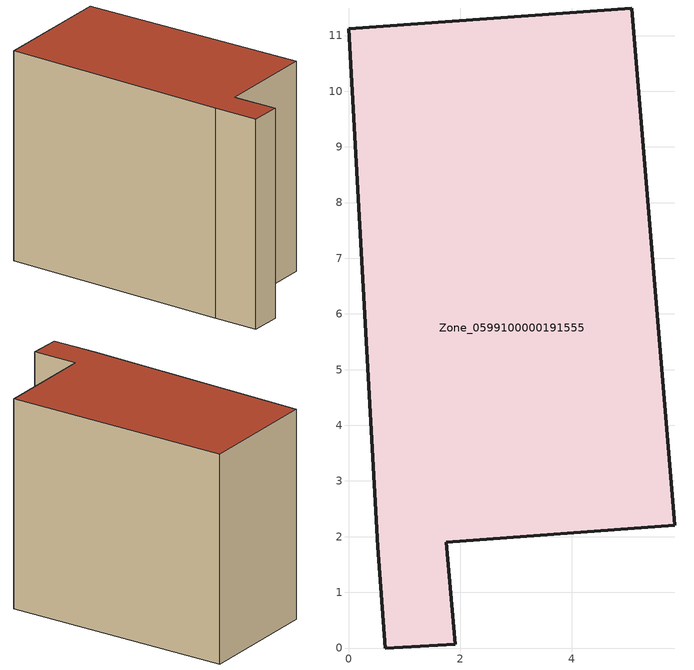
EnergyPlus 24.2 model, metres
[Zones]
Zone_0599100000191555
 floor ground (C_G): 0.52,1.81 0,11.12 5.08,11.49 5.85,2.2 1.75,1.9 1.91,0.07 0.65,0 z0
 wall outside (C_F): 1.91,0.07 1.75,1.9 5.85,2.2 5.08,11.49 0,11.12 0.52,1.81 0.65,0 1.91,0.07 z0:8.63
 roof outside (C_R): 5.85,2.2 5.08,11.49 0,11.12 0.52,1.81 0.65,0 1.91,0.07 1.75,1.9 z8.63
[BUILDING]
Pand.0599100000191555: North Axis=0; Terrain=City; Loads Convergence Tolerance Value=0.04; Temperature Convergence Tolerance Value=0.4; Solar Distribution=FullExterior; Maximum Number of Warmup Days=25; Minimum Number of Warmup Days=1
[Site:Location]
Rotterdam.The.Hague.AP_ZH_NLD Design_Conditions: Latitude=51.96; Longitude=4.45; Time Zone=1; Elevation=-4.5
[SITE:GROUNDTEMPERATURE:BUILDINGSURFACE]
18, 18, 18, 18, 18, 18, 18, 18, 18, 18, 18, 18
[MATERIAL] Thermal Absorptance=0.9; Solar Absorptance=0.7; Visible Absorptance=0.7
Name | Roughness | Thickness | Conductivity | Density | Specific Heat
G.TI.1975-1991 | MediumSmooth | 0.15 | 0.288461 | 540 | 1210
F.TI.1975-1991 | Rough | 0.3 | 0.230769 | 1920 | 840
R.TI.1975-1991 | MediumRough | 0.2 | 0.153846 | 1500 | 1000
[CONSTRUCTION]
C_G: G.TI.1975-1991
C_F: F.TI.1975-1991
C_R: R.TI.1975-1991
[ZONE]
Zone_0599100000191555: Type=1; Multiplier=1; Ceiling Height=Autocalculate; Volume=Autocalculate; Floor Area=autocalculate; Part of Total Floor Area=Yes
[ZONEINFILTRATION:DESIGNFLOWRATE]
Infil_Zone_0599100000191555: Zone or ZoneList or Space or SpaceList=Zone_0599100000191555; Schedule=AlwaysOn; Design Flow Rate Calculation Method=Flow/Area; Flow Rate per Floor Area=0.003; Constant Term Coefficient=1; Temperature Term Coefficient=0; Velocity Term Coefficient=0; Velocity Squared Term Coefficient=0
[HVACTEMPLATE:ZONE:IDEALLOADSAIRSYSTEM]
Zone_0599100000191555: Maximum Heating Supply Air Temperature=50; Minimum Cooling Supply Air Temperature=13; Maximum Heating Supply Air Humidity Ratio=0.0156; Minimum Cooling Supply Air Humidity Ratio=0.0077; Heating Limit=NoLimit; Cooling Limit=NoLimit; Dehumidification Control Type=ConstantSensibleHeatRatio; Cooling Sensible Heat Ratio=0.7; Dehumidification Setpoint=60; Humidification Control Type=None; Humidification Setpoint=30; Outdoor Air Method=None; Outdoor Air Flow Rate per Person=0.00944; Outdoor Air Flow Rate per Zone Floor Area=0; Outdoor Air Flow Rate per Zone=0; Demand Controlled Ventilation Type=None; Outdoor Air Economizer Type=NoEconomizer; Heat Recovery Type=None; Sensible Heat Recovery Effectiveness=0.7; Latent Heat Recovery Effectiveness=0.65
[ZONECONTROL:THERMOSTAT]
ThermostatControl_Zone_0599100000191555: Zone or ZoneList=Zone_0599100000191555; Control Type Schedule=DualSetpointControlType; Control 1=Thermostat_Zone_0599100000191555; Temperature Difference Between Cutout And Setpoint=0
[THERMOSTATSETPOINT:DUALSETPOINT]
Thermostat_Zone_0599100000191555: Heating Setpoint Temperature Schedule=HeatingSetpoint_Zone_0599100000191555; Cooling Setpoint Temperature Schedule=CoolingSetpoint_Zone_0599100000191555
[SCHEDULE:COMPACT]
HeatingSetpoint_Zone_0599100000191555: Through: 12/31, For: AllDays, Until: 24:00, 21
CoolingSetpoint_Zone_0599100000191555: Through: 12/31, For: AllDays, Until: 24:00, 24
DualSetpointControlType: Through: 12/31, For: AllDays, Until: 24:00, 4
AlwaysOn: Through: 12/31, For: AllDays, Until: 24:00, 1
